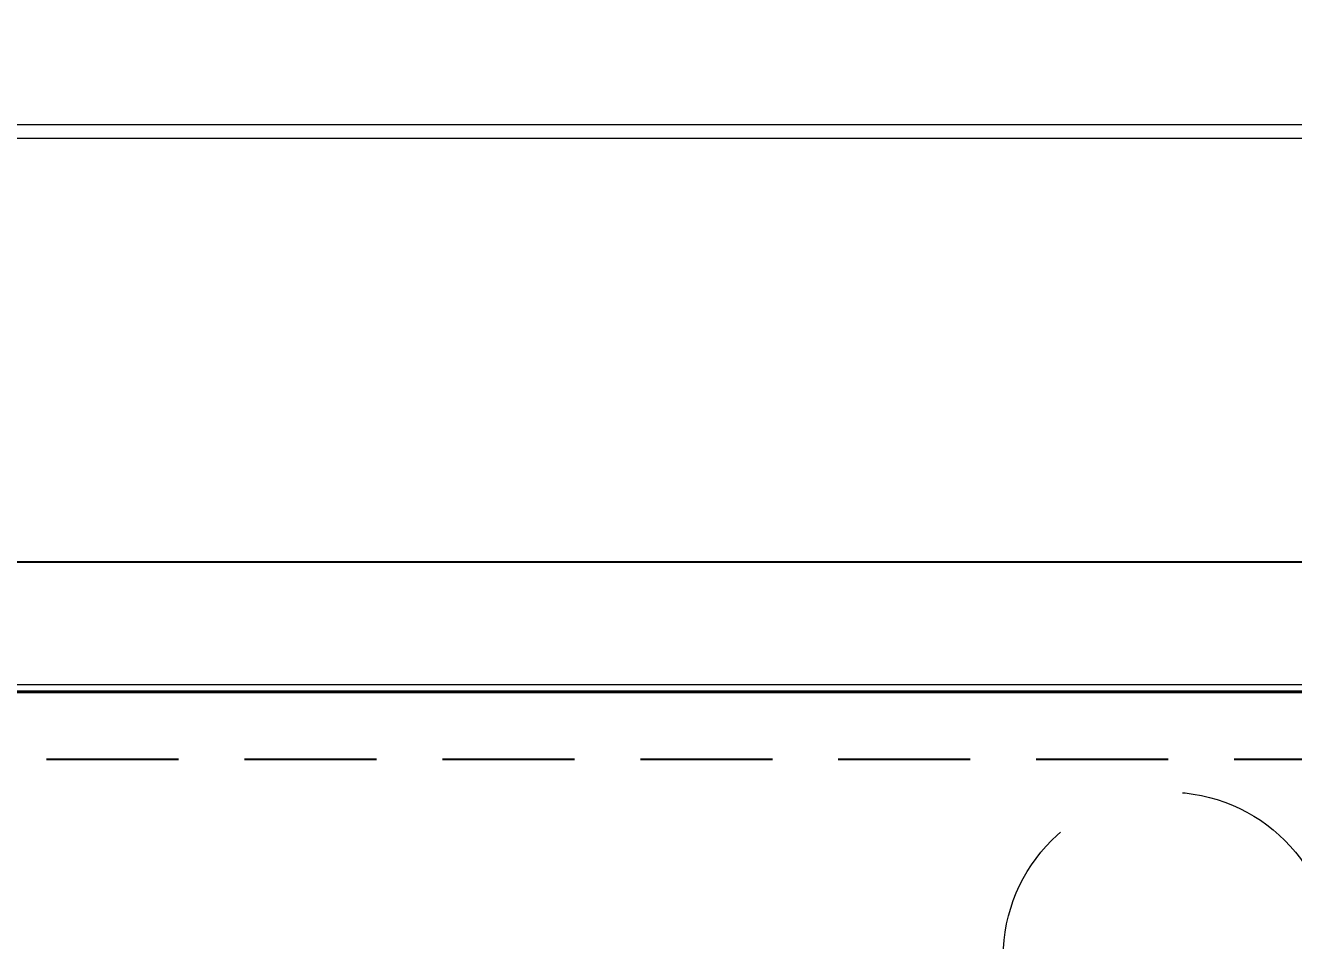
# Model space of a CAD drawing. Extents: x 2734 to 5638, y -143 to 2294.
# Drawn here: x 4225.8 to 4322, y 245.8 to 315.1 of the extents above; entities that cross this region are included whole.
import ezdxf

# ---------------------------------------------------------------- set-up
doc = ezdxf.new("R2010")
doc.units = 0
doc.header["$LTSCALE"] = 20
doc.header["$MEASUREMENT"] = 0
doc.linetypes.add('HIDDEN', pattern=[0.375, 0.25, -0.125])
doc.layers.get('0').update_dxf_attribs({"linetype": 'CONTINUOUS'})
doc.layers.get('DEFPOINTS').update_dxf_attribs({"linetype": 'CONTINUOUS'})
doc.layers.add('3', color=3, linetype='CONTINUOUS')
doc.styles.get("Standard").update_dxf_attribs({"font": 'NanumGothic.ttf'})
doc.dimstyles.get("Standard").update_dxf_attribs({"dimtxt": 2.5, "dimasz": 2, "dimexe": 2, "dimexo": 1, "dimgap": 1.5, "dimtad": 1, "dimdec": 0, "dimlfac": 10, "dimrnd": 0.5, "dimzin": 0, "dimdsep": 46, "dimtxsty": 'Standard', "dimcen": 0, "dimclrt": 2, "dimadec": 0, "dimazin": 0, "dimtfac": 1, "dimtdec": 0, "dimtmove": 0, "dimatfit": 3, "dimfxl": 0, "dimtolj": 1, "dimtzin": 0, "dimarcsym": 0})

# ---------------------------------------------------------------- blocks, each defined once
blk = doc.blocks.new('*D28')
at = {"layer": '3', "color": 3, "lineweight": -2}
for p, q in [((4397.455, 379.621), (3990.287, 379.621)), ((4000.287, 359.621), (4000.287, 169.585)), ((4000.287, -65.451), (4000.287, 124.585)), ((4147.455, -85.451), (3990.287, -85.451))]:
    blk.add_line(p, q, dxfattribs=at)
at = {"layer": '3', "color": 3}
for points in [[(3996.954, 359.621), (4003.62, 359.621), (4000.287, 379.621)], [(3996.954, -65.451), (4003.62, -65.451), (4000.287, -85.451)]]:
    blk.add_solid(points, dxfattribs=at)
at = {"layer": 'DEFPOINTS', "color": 0}
for p in [(4402.455, 379.621), (4000.287, -85.451), (4152.455, -85.451)]:
    blk.add_point(p, dxfattribs=at)
at = {"layer": '3', "color": 2, "insert": (4000.287, 147.085), "char_height": 25, "attachment_point": 5}
blk.add_mtext('\\A1;465', dxfattribs=at)
blk = doc.blocks.new('*D30')
at = {"layer": '3', "color": 3, "lineweight": -2}
for p, q in [((4093.19, 294.477), (4093.19, 314.477)), ((4093.19, 314.477), (4140.69, 314.477)), ((4424.955, 274.477), (4083.19, 274.477)), ((4093.19, 244.477), (4093.19, 274.477)), ((4535.955, 244.477), (4083.19, 244.477)), ((4093.19, 224.477), (4093.19, 204.477))]:
    blk.add_line(p, q, dxfattribs=at)
at = {"layer": '3', "color": 3}
for points in [[(4089.857, 294.477), (4096.523, 294.477), (4093.19, 274.477)], [(4089.857, 224.477), (4096.523, 224.477), (4093.19, 244.477)]]:
    blk.add_solid(points, dxfattribs=at)
at = {"layer": 'DEFPOINTS', "color": 0}
for p in [(4429.955, 274.477), (4093.19, 244.477), (4540.955, 244.477)]:
    blk.add_point(p, dxfattribs=at)
at = {"layer": '3', "color": 2, "insert": (4121.94, 336.977), "char_height": 25, "attachment_point": 5}
blk.add_mtext('\\A1;30', dxfattribs=at)

msp = doc.modelspace()

# ---------------------------------------------------------------- linework, layer by layer
at = {"color": 4, "linetype": 'Continuous', "lineweight": 0}
for p, q in [((4334.88188, 264.71191), (4210.58915, 264.71191)), ((4210.59905, 264.62215), (4334.85767, 264.62215)), ((4211.12073, 265.21156), (4334.88188, 265.21156))]:
    msp.add_line(p, q, dxfattribs=at)
at = {"color": 4}
msp.add_line((4210.59905, 264.62146), (4334.85767, 264.62146), dxfattribs=at)
at = {"color": 3, "linetype": 'HIDDEN', "ltscale": 2}
msp.add_line((4182.45539, 259.54932), (4622.45539, 259.54932), dxfattribs=at)
at = {"color": 4, "linetype": 'Continuous', "lineweight": 0}
msp.add_lwpolyline([(4590.87136, 306.56138), (4565.65631, 306.56138), (4540.4403, 306.56138), (4515.22322, 306.56138), (4490.00544, 306.56138), (4464.75634, 306.56138), (4439.50681, 306.56138), (4414.2567, 306.56138), (4389.0064, 306.56138), (4363.75667, 306.56138), (4338.50701, 306.56138), (4313.25728, 306.56138), (4288.00788, 306.56138), (4251.02303, 306.56138), (4214.03942, 306.56138)], dxfattribs=at)
at = {"layer": '3', "color": 7, "linetype": 'Continuous', "lineweight": 0}
msp.add_line((4210.39754, 307.62146), (4374.95539, 307.62146), dxfattribs=at)
at = {"layer": '3', "color": 7, "linetype": 'HIDDEN', "lineweight": 0, "ltscale": 4}
msp.add_line((4341.16895, 264.6147), (4211.12146, 264.67401), dxfattribs=at)
msp.add_circle((4312.45539, 244.54932), 12.5, dxfattribs=at)
at = {"layer": '3', "color": 7}
msp.add_arc((5812.37284, 310.06732), 1604.98385, 179.8369148, 191.91912198, dxfattribs=at)

# ---------------------------------------------------------------- dimensions: what is measured, and where the dimension line sits
at = {"layer": '3'}
for base, p1, p2, picture, middle in [((4000.28707, -85.45068), (4402.45539, 379.62146), (4152.45539, -85.45068), '*D28', (4000.28707, 147.08539)), ((4093.19007, 244.47718), (4429.95539, 274.47718), (4540.95539, 244.47718), '*D30', (4121.94007, 314.47718))]:
    dim = msp.add_linear_dim(base=base, p1=p1, p2=p2, angle=90, dimstyle='Standard', override={"dimtxt": 25, "dimasz": 20, "dimexe": 10, "dimexo": 5, "dimgap": 10, "dimtih": 1, "dimtoh": 1, "dimdec": 4, "dimlfac": 1, "dimzin": 8, "dimclrd": 3, "dimclre": 3, "dimtdec": 4, "dimarcsym": 1}, dxfattribs=at)
    dim.commit()
    dim.dimension.update_dxf_attribs({"geometry": picture, "text_midpoint": middle, "dimtype": 160})

doc.saveas('drawing.dxf')
